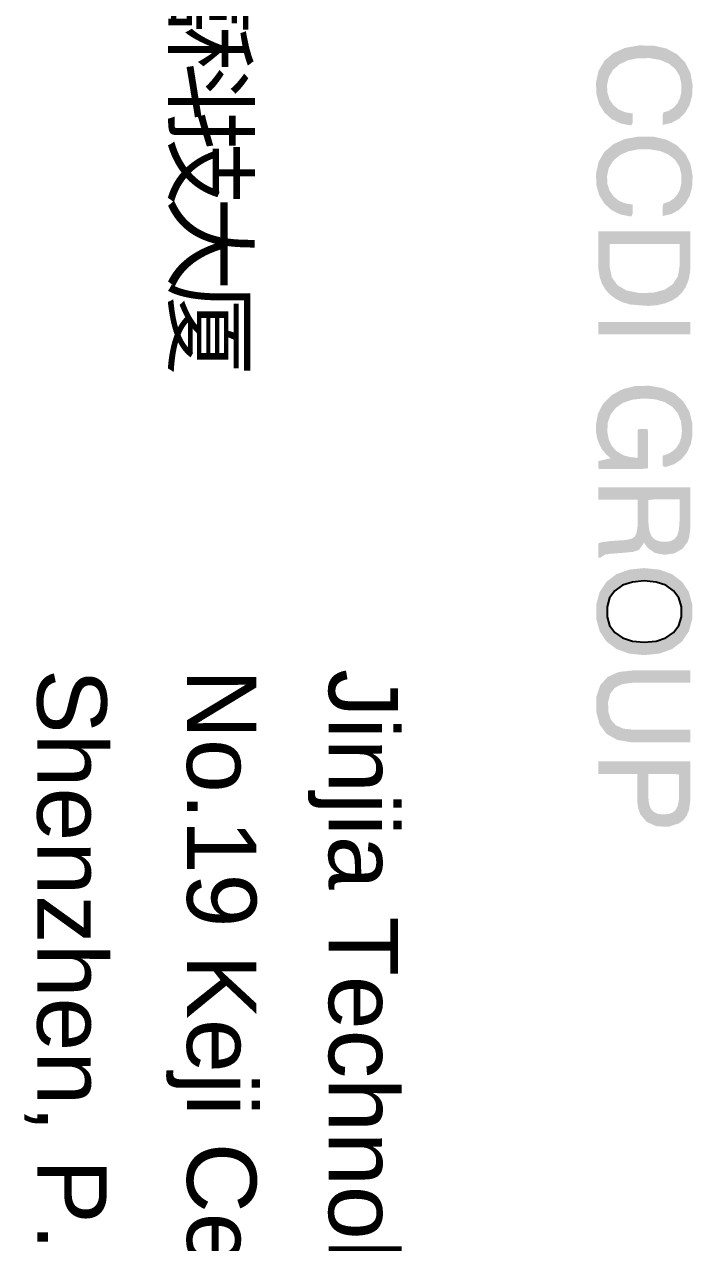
# Model space of a CAD drawing. Extents: x 447078 to 1776277, y 243534 to 519428.
# Drawn here: x 543463 to 543819, y 296684 to 297333 of the extents above; entities that cross this region are included whole.
import ezdxf

# ---------------------------------------------------------------- set-up
doc = ezdxf.new("R2010")
doc.units = 0
doc.header["$LTSCALE"] = 1000
doc.header["$MEASUREMENT"] = 0
for name, color, linetype in [('G-0-XREF', 2, 'Continuous'), ('图框CCDI_B0GA1+0.00$0$G-ANNO-TEXT', 33, 'Continuous'), ('图框CCDI_B0GA1+0.00$0$G-BORD', 3, 'Continuous')]:
    doc.layers.add(name, color=color, linetype=linetype)
doc.styles.add('图框CCDI_B0GA1+0.00$0$Standard', font='txt')

# ---------------------------------------------------------------- blocks, each defined once
blk = doc.blocks.new('图框CCDI_B0GA1+0.00$0$block31')
at = {"layer": '图框CCDI_B0GA1+0.00$0$G-ANNO-TEXT'}
h = blk.add_hatch(color=256, dxfattribs=at)
h.paths.add_polyline_path([(25.669, 22.331), (25.847, 22.526), (25.963, 22.766), (26.017, 23.048), (25.946, 23.083), (25.785, 23.083), (25.696, 23.083), (25.665, 22.884), (25.592, 22.715), (25.476, 22.574), (25.327, 22.472), (25.152, 22.415), (24.944, 22.403), (24.725, 22.45), (24.538, 22.561), (24.386, 22.737), (24.28, 22.96), (24.226, 23.226), (24.223, 23.533), (24.27, 23.814), (24.365, 24.043), (24.509, 24.219), (24.693, 24.333), (24.917, 24.386), (25.124, 24.382), (25.288, 24.346), (25.427, 24.278), (25.54, 24.18), (25.621, 24.055), (25.672, 23.904), (25.75, 23.885), (25.912, 23.885), (26.002, 23.885), (25.946, 24.123), (25.837, 24.324), (25.674, 24.487), (25.469, 24.604), (25.227, 24.669), (24.936, 24.683), (24.611, 24.624), (24.338, 24.485), (24.118, 24.265), (23.967, 23.984), (23.889, 23.646), (23.885, 23.248), (23.951, 22.878), (24.088, 22.572), (24.292, 22.335), (24.552, 22.18), (24.865, 22.11), (25.18, 22.119), (25.444, 22.193)])
h.paths.add_polyline_path([(28.274, 22.526), (28.39, 22.766), (28.443, 23.048), (28.372, 23.083), (28.212, 23.083), (28.123, 23.083), (28.092, 22.884), (28.019, 22.715), (27.903, 22.574), (27.754, 22.472), (27.579, 22.415), (27.371, 22.403), (27.151, 22.45), (26.965, 22.561), (26.812, 22.737), (26.707, 22.96), (26.653, 23.226), (26.65, 23.533), (26.696, 23.814), (26.792, 24.043), (26.935, 24.219), (27.12, 24.333), (27.344, 24.386), (27.551, 24.382), (27.715, 24.346), (27.854, 24.278), (27.966, 24.18), (28.048, 24.055), (28.099, 23.904), (28.176, 23.885), (28.338, 23.885), (28.428, 23.885), (28.373, 24.123), (28.264, 24.324), (28.101, 24.487), (27.896, 24.604), (27.654, 24.669), (27.362, 24.683), (27.038, 24.624), (26.765, 24.485), (26.545, 24.265), (26.394, 23.984), (26.316, 23.646), (26.311, 23.248), (26.378, 22.878), (26.514, 22.572), (26.719, 22.335), (26.979, 22.18), (27.292, 22.11), (27.606, 22.119), (27.871, 22.193), (28.096, 22.331)])
h.paths.add_polyline_path([(30.389, 22.36), (30.526, 22.485), (30.639, 22.639), (30.726, 22.818), (30.786, 23.023), (30.824, 23.504), (30.804, 23.736), (30.758, 23.942), (30.685, 24.122), (30.587, 24.277), (30.463, 24.404), (30.316, 24.502), (30.146, 24.571), (29.954, 24.611), (29.848, 24.62), (29.794, 24.621), (29.767, 24.622), (29.72, 24.622), (29.624, 24.622), (29.054, 24.622), (28.937, 24.622), (28.86, 24.622), (28.837, 24.62), (28.837, 24.587), (28.837, 24.516), (28.837, 24.281), (28.837, 23.953), (28.837, 23.169), (28.837, 22.791), (28.837, 22.474), (28.837, 22.255), (28.837, 22.195), (28.837, 22.173), (28.868, 22.173), (28.95, 22.173), (29.211, 22.173), (29.505, 22.173), (29.629, 22.173), (29.717, 22.173), (29.756, 22.173), (29.849, 22.176), (30.051, 22.206), (30.23, 22.267)])
h.paths.add_polyline_path([(29.223, 22.473), (29.17, 22.478), (29.17, 22.573), (29.17, 22.764), (29.17, 23.318), (29.17, 23.906), (29.17, 24.139), (29.17, 24.293), (29.17, 24.339), (29.194, 24.339), (29.326, 24.339), (29.509, 24.339), (29.672, 24.339), (29.742, 24.339), (30.025, 24.294), (30.243, 24.157), (30.394, 23.932), (30.473, 23.627), (30.478, 23.25), (30.411, 22.922), (30.273, 22.682), (30.064, 22.532), (29.787, 22.474), (29.704, 22.473), (29.561, 22.473)], flags=16)
h.paths.add_polyline_path([(31.583, 24.622), (31.251, 24.622), (31.251, 22.173), (31.583, 22.173)])
h.paths.add_polyline_path([(35.172, 22.638), (35.172, 23.278), (35.15, 23.495), (34.75, 23.495), (34.241, 23.495), (34.098, 23.485), (34.098, 23.374), (34.098, 23.247), (34.141, 23.219), (34.465, 23.219), (34.805, 23.219), (34.865, 23.216), (34.865, 23.202), (34.865, 23.189), (34.856, 23.05), (34.804, 22.842), (34.703, 22.669), (34.557, 22.533), (34.377, 22.447), (34.165, 22.409), (33.921, 22.425), (33.707, 22.503), (33.532, 22.643), (33.4, 22.84), (33.319, 23.085), (33.289, 23.378), (33.311, 23.682), (33.384, 23.935), (33.509, 24.139), (33.681, 24.287), (33.896, 24.373), (34.146, 24.399), (34.322, 24.38), (34.475, 24.33), (34.604, 24.249), (34.705, 24.139), (34.775, 24.002), (34.813, 23.882), (34.934, 23.882), (35.087, 23.882), (35.116, 23.966), (35.038, 24.194), (34.91, 24.382), (34.734, 24.529), (34.52, 24.629), (34.269, 24.679), (33.949, 24.675), (33.628, 24.593), (33.36, 24.43), (33.149, 24.19), (33.012, 23.887), (32.949, 23.526), (32.961, 23.14), (33.046, 22.805), (33.202, 22.523), (33.424, 22.301), (33.691, 22.162), (34.002, 22.106), (34.204, 22.113), (34.366, 22.144), (34.515, 22.199), (34.651, 22.276), (34.774, 22.377), (34.883, 22.501), (34.902, 22.412), (34.938, 22.25), (34.955, 22.173), (35.022, 22.173), (35.129, 22.173), (35.172, 22.186)])
h.paths.add_polyline_path([(35.982, 22.989), (35.982, 23.177), (35.982, 23.222), (36.057, 23.222), (36.326, 23.222), (36.45, 23.222), (36.517, 23.222), (36.715, 23.215), (36.874, 23.189), (36.966, 23.144), (37.019, 23.065), (37.053, 22.942), (37.063, 22.864), (37.066, 22.819), (37.074, 22.685), (37.084, 22.536), (37.085, 22.509), (37.085, 22.502), (37.119, 22.255), (37.149, 22.176), (37.178, 22.173), (37.255, 22.173), (37.453, 22.173), (37.52, 22.173), (37.534, 22.174), (37.534, 22.233), (37.489, 22.277), (37.446, 22.363), (37.424, 22.51), (37.422, 22.541), (37.417, 22.611), (37.402, 22.819), (37.377, 23.081), (37.348, 23.191), (37.307, 23.268), (37.166, 23.368), (37.117, 23.384), (37.17, 23.414), (37.27, 23.487), (37.405, 23.679), (37.452, 23.931), (37.414, 24.199), (37.294, 24.411), (37.115, 24.547), (36.975, 24.595), (36.78, 24.618), (36.637, 24.622), (36.574, 24.622), (36.419, 24.622), (35.932, 24.622), (35.733, 24.622), (35.674, 24.622), (35.652, 24.622), (35.652, 24.566), (35.652, 24.413), (35.652, 24.184), (35.652, 23.9), (35.652, 23.254), (35.652, 22.645), (35.652, 22.408), (35.652, 22.244), (35.652, 22.174), (35.658, 22.173), (35.786, 22.173), (35.947, 22.173), (35.981, 22.173), (35.982, 22.187), (35.982, 22.242), (35.982, 22.449), (35.982, 22.722)])
h.paths.add_polyline_path([(35.996, 23.505), (35.978, 23.647), (35.978, 24.079), (35.978, 24.334), (36.153, 24.334), (36.449, 24.334), (36.612, 24.333), (36.807, 24.314), (36.946, 24.27), (37.034, 24.201), (37.087, 24.098), (37.108, 23.959), (37.096, 23.803), (37.049, 23.681), (36.968, 23.594), (36.842, 23.538), (36.668, 23.509), (36.509, 23.505), (36.24, 23.505)], flags=16)
h.paths.add_polyline_path([(39.761, 22.387), (39.963, 22.653), (40.085, 22.989), (40.126, 23.395), (40.085, 23.802), (39.963, 24.138), (39.761, 24.403), (39.491, 24.584), (39.159, 24.674), (38.778, 24.674), (38.444, 24.583), (38.173, 24.403), (37.97, 24.137), (37.848, 23.801), (37.807, 23.395), (37.848, 22.989), (37.97, 22.653), (38.173, 22.387), (38.444, 22.207), (38.778, 22.116), (39.159, 22.116), (39.491, 22.207)])
h.paths.add_polyline_path([(39.102, 22.403), (38.835, 22.403), (38.6, 22.473), (38.409, 22.613), (38.266, 22.819), (38.18, 23.08), (38.151, 23.395), (38.18, 23.711), (38.266, 23.972), (38.409, 24.177), (38.6, 24.317), (38.835, 24.387), (39.102, 24.387), (39.336, 24.317), (39.526, 24.177), (39.668, 23.972), (39.753, 23.711), (39.781, 23.395), (39.753, 23.08), (39.668, 22.819), (39.526, 22.613), (39.336, 22.473)], flags=16)
h.paths.add_polyline_path([(41.153, 22.49), (40.997, 22.612), (40.901, 22.8), (40.864, 23.057), (40.863, 23.199), (40.863, 23.581), (40.863, 24.072), (40.863, 24.481), (40.863, 24.595), (40.863, 24.622), (40.812, 24.622), (40.608, 24.622), (40.539, 24.622), (40.531, 24.621), (40.531, 24.556), (40.531, 24.41), (40.531, 24.207), (40.531, 23.72), (40.531, 23.289), (40.531, 23.153), (40.531, 23.103), (40.575, 22.714), (40.706, 22.421), (40.926, 22.223), (41.233, 22.121), (41.625, 22.114), (41.97, 22.204), (42.225, 22.39), (42.384, 22.67), (42.447, 23.042), (42.448, 23.202), (42.448, 23.583), (42.448, 24.073), (42.448, 24.481), (42.448, 24.595), (42.447, 24.622), (42.395, 24.622), (42.191, 24.622), (42.122, 24.622), (42.113, 24.621), (42.113, 24.556), (42.113, 24.41), (42.113, 24.206), (42.113, 23.718), (42.113, 23.286), (42.113, 23.15), (42.113, 23.099), (42.084, 22.835), (41.994, 22.637), (41.845, 22.505), (41.635, 22.437), (41.373, 22.432)])
h.paths.add_polyline_path([(43.29, 22.879), (43.29, 23.125), (43.29, 23.191), (43.291, 23.206), (43.36, 23.206), (43.495, 23.206), (43.646, 23.206), (43.762, 23.206), (43.82, 23.206), (43.922, 23.207), (44.087, 23.215), (44.201, 23.231), (44.371, 23.291), (44.569, 23.461), (44.686, 23.721), (44.698, 24.042), (44.605, 24.326), (44.522, 24.435), (44.415, 24.518), (44.248, 24.588), (44.03, 24.617), (43.872, 24.622), (43.788, 24.622), (43.573, 24.622), (43.303, 24.622), (43.068, 24.622), (42.992, 24.622), (42.958, 24.622), (42.957, 24.57), (42.957, 24.396), (42.957, 24.126), (42.957, 23.793), (42.957, 23.057), (42.957, 22.717), (42.957, 22.435), (42.957, 22.244), (42.957, 22.173), (42.993, 22.173), (43.077, 22.173), (43.259, 22.173), (43.29, 22.174), (43.29, 22.213), (43.29, 22.3), (43.29, 22.569)])
h.paths.add_polyline_path([(43.29, 23.501), (43.29, 23.753), (43.29, 24.181), (43.308, 24.321), (43.559, 24.321), (43.834, 24.321), (43.979, 24.317), (44.132, 24.289), (44.243, 24.236), (44.317, 24.154), (44.359, 24.039), (44.37, 23.89), (44.35, 23.747), (44.298, 23.64), (44.214, 23.567), (44.085, 23.522), (43.908, 23.502), (43.753, 23.501), (43.461, 23.501)], flags=16)
blk.add_lwpolyline([(38.151, 23.395), (38.18, 23.08), (38.266, 22.819), (38.409, 22.613), (38.6, 22.473), (38.835, 22.403), (39.102, 22.403), (39.336, 22.473), (39.526, 22.613), (39.668, 22.819), (39.753, 23.08), (39.781, 23.395), (39.753, 23.711), (39.668, 23.972), (39.526, 24.177), (39.336, 24.317), (39.102, 24.387), (38.835, 24.387), (38.6, 24.317), (38.409, 24.177), (38.266, 23.972), (38.18, 23.711)], close=True, dxfattribs=at)
at = {"layer": '图框CCDI_B0GA1+0.00$0$G-ANNO-TEXT', "attachment_point": 7, "style": '图框CCDI_B0GA1+0.00$0$Standard'}
for s, insert, char_height in [('{\\fArial Unicode MS|b0|i0|c134|p34;Jinjia Technology Building\\fArial Unicode MS|b0|i0|c0|p34;,}', (40.495, 14.435), 1.84715), ('{\\fSimSun|b0|i0|c134|p2;\\T0.9;科技中二路\\f@Arial Unicode MS|b0|i0|c134|p34;19\\fSimSun|b0|i0|c134|p2;号劲嘉科技大厦\\T1; }', (2.645, 10.697), 1.847146), ('{\\f@Arial Unicode MS|b0|i0|c134|p34;No.19 Keji Central 2nd Avenue\\fArial Unicode MS|b0|i0|c134|p34;,}', (40.495, 10.661), 1.847146), ('{\\fArial Unicode MS|b0|i0|c134|p34;Shenzhen, P.R.China, 518057}', (40.495, 6.886), 1.84715)]:
    blk.add_mtext(s, dxfattribs=dict(at, insert=insert, char_height=char_height))
blk = doc.blocks.new('图框CCDI_B0GA1+0.00')
at = {"layer": '图框CCDI_B0GA1+0.00$0$G-BORD', "xscale": 100, "yscale": 100, "zscale": 100}
blk.add_blockref('图框CCDI_B0GA1+0.00$0$block31', (75100, 18200), dxfattribs=at)

msp = doc.modelspace()

# ---------------------------------------------------------------- block references
at = {"layer": 'G-0-XREF', "xscale": 0.2, "yscale": 0.2, "zscale": 0.2, "rotation": 270}
msp.add_blockref('图框CCDI_B0GA1+0.00', (539685.14, 312819.23), dxfattribs=at)

doc.saveas('drawing.dxf')
